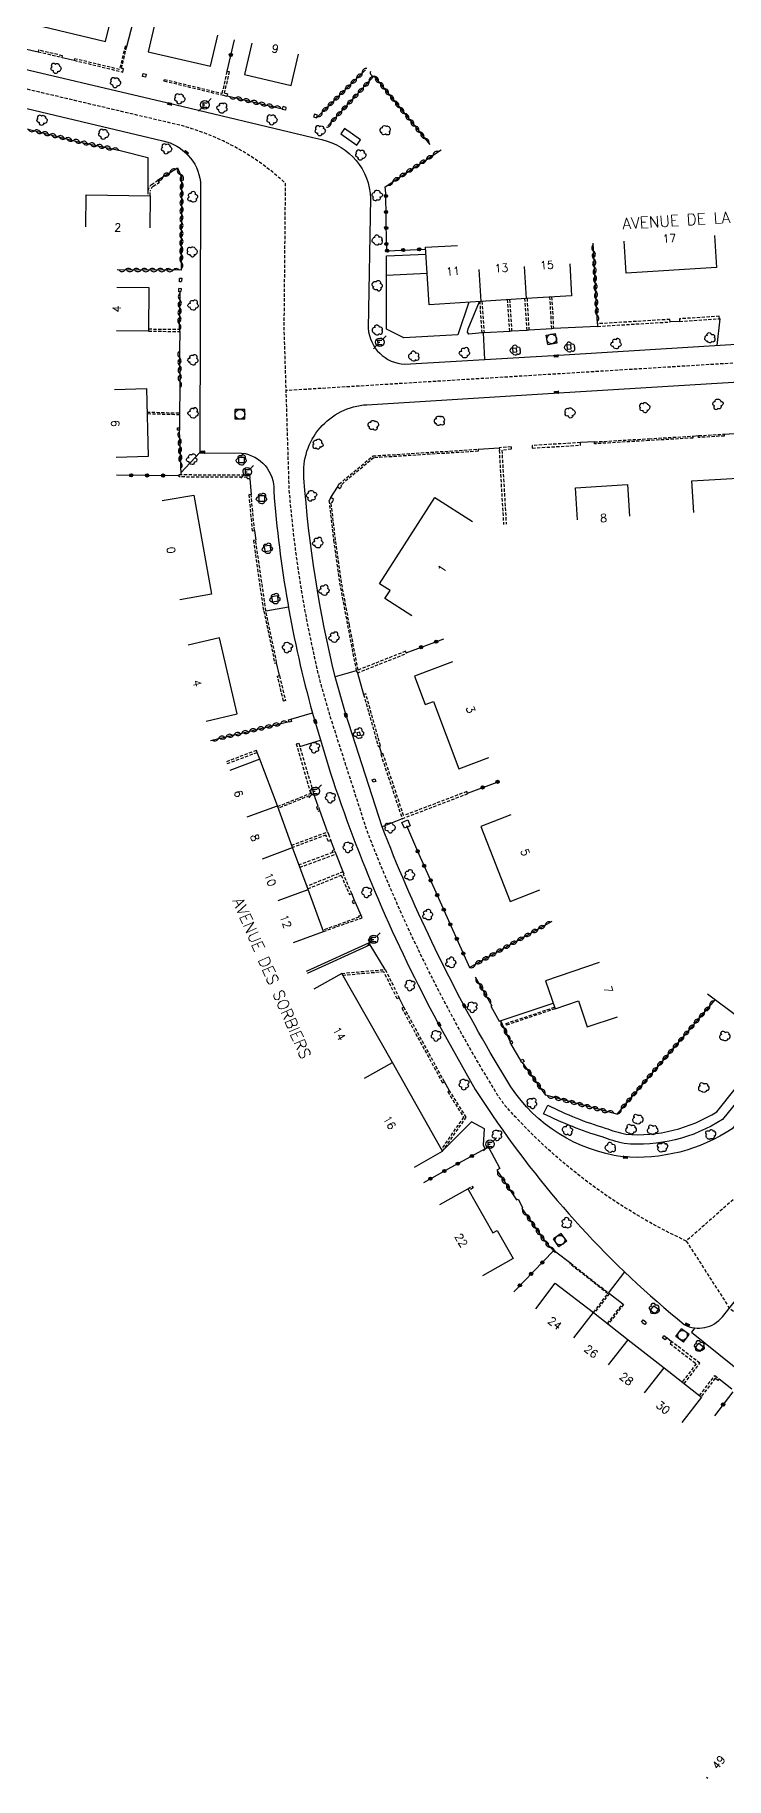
# Model space of a CAD drawing. Header units: millimetres. Extents: x 107999 to 109001, y 146999 to 148001.
# Drawn here: x 108687.5 to 108795.6, y 147000 to 147272.3 of the extents above; entities that cross this region are included whole.
import ezdxf
from ezdxf.enums import TextEntityAlignment as Align

# ---------------------------------------------------------------- set-up
doc = ezdxf.new("R2010")
doc.units = ezdxf.units.MM
doc.linetypes.add('DASHED', pattern=[0.75, 0.5, -0.25])
doc.layers.get('0').update_dxf_attribs({"linetype": 'CONTINUOUS'})
for name, color, linetype in [('W0001', 6, 'DASHED'), ('W0008', 7, 'CONTINUOUS'), ('W0100', 7, 'CONTINUOUS'), ('W0112', 1, 'DASHED'), ('W0300', 7, 'CONTINUOUS'), ('W0310', 3, 'CONTINUOUS'), ('W0322', 7, 'CONTINUOUS'), ('W0334', 7, 'CONTINUOUS'), ('W0400', 7, 'CONTINUOUS'), ('W0420', 7, 'CONTINUOUS'), ('W0471', 7, 'CONTINUOUS'), ('W0989', 7, 'CONTINUOUS'), ('W0991', 7, 'CONTINUOUS'), ('W1102', 7, 'CONTINUOUS')]:
    doc.layers.add(name, color=color, linetype=linetype)
doc.styles.get("Standard").update_dxf_attribs({"font": 'romans.shx', "width": 0.85})

# ---------------------------------------------------------------- blocks, each defined once
blk = doc.blocks.new('t322o')
at = {"color": 0, "linetype": 'Continuous'}
for radius in [0.25, 0.15]:
    blk.add_circle((0, 0), radius, dxfattribs=at)
blk = doc.blocks.new('T300')
for p, q in [((-0.8, 0.51), (-0.86, 0.34)), ((-0.86, 0.34), (-0.86, 0.17)), ((-0.86, 0.17), (-0.74, 0.06)), ((-0.69, 0.63), (-0.8, 0.51)), ((-0.8, -0.06), (-0.74, 0.06)), ((-0.74, 0.06), (-0.69, 0.11)), ((-0.57, 0.69), (-0.69, 0.63)), ((-0.46, 0.69), (-0.57, 0.69)), ((-0.29, 0.63), (-0.46, 0.69)), ((-0.29, 0.63), (-0.17, 0.74)), ((-0.23, 0.57), (-0.29, 0.63)), ((-0.17, 0.74), (-0.06, 0.8)), ((-0.06, 0.8), (0.06, 0.8)), ((0.06, 0.8), (0.23, 0.74)), ((0.23, 0.74), (0.34, 0.63)), ((0.34, 0.63), (0.4, 0.51)), ((0.46, 0.46), (0.34, 0.46)), ((0.4, 0.51), (0.4, 0.46)), ((0.57, 0.4), (0.46, 0.46)), ((0.57, 0.4), (0.69, 0.29)), ((0.69, 0.29), (0.74, 0.17)), ((0.74, 0.06), (0.69, -0.17)), ((0.74, 0.17), (0.74, 0.06)), ((-0.8, -0.17), (-0.8, -0.06)), ((-0.8, -0.23), (-0.8, -0.17)), ((-0.74, -0.34), (-0.8, -0.23)), ((-0.69, -0.4), (-0.74, -0.34)), ((-0.51, -0.46), (-0.69, -0.4)), ((-0.4, -0.46), (-0.51, -0.46)), ((-0.4, -0.46), (-0.34, -0.46)), ((-0.34, -0.46), (-0.34, -0.4)), ((-0.34, -0.51), (-0.34, -0.46)), ((-0.29, -0.63), (-0.34, -0.51)), ((-0.17, -0.74), (-0.29, -0.63)), ((-0.06, -0.8), (-0.17, -0.74)), ((0.06, -0.8), (-0.06, -0.8)), ((0.17, -0.74), (0.06, -0.8)), ((0.23, -0.69), (0.17, -0.74)), ((0.29, -0.46), (0.23, -0.46)), ((0.29, -0.63), (0.23, -0.69)), ((0.46, -0.4), (0.29, -0.46)), ((0.34, -0.51), (0.29, -0.63)), ((0.34, -0.51), (0.34, -0.46)), ((0.57, -0.34), (0.46, -0.4)), ((0.63, -0.29), (0.57, -0.34)), ((0.69, -0.17), (0.63, -0.29))]:
    blk.add_line(p, q)
blk = doc.blocks.new('t310o')
at = {"color": 0, "linetype": 'Continuous'}
for centre, start, end in [((-0.5, 0.38), 216.8699, 323.1304), ((0.5, -0.37), 36.8699, 143.1303)]:
    blk.add_arc(centre, 0.625, start, end, dxfattribs=at)
blk = doc.blocks.new('T471')
for p, q in [((-0.333334, 0.333334), (-0.333334, -0.333334)), ((-0.333334, 0.333334), (0.333334, 0.333334)), ((-0.333334, 0), (0, 0)), ((0.500001, 0.500001), (1.000002, 1.000002)), ((-0.500001, -0.500001), (-1.000002, -1.000002)), ((-0.333334, -0.333334), (0.333334, -0.333334))]:
    blk.add_line(p, q)
blk.add_ellipse((0, 0), major_axis=(0.471405, 0.471405), ratio=1, start_param=5.4977871438, end_param=11.780972451)
blk = doc.blocks.new('T400')
for p, q in [((-0.15, 0.3), (0.15, 0.3)), ((-0.15, -0.25), (-0.15, 0.3)), ((-0.15, 0.15), (0.15, 0.15)), ((-0.15, 0), (0.15, 0)), ((0.15, 0.3), (0.15, -0.25)), ((-0.15, -0.15), (0.15, -0.15)), ((-0.15, -0.25), (-0.15, -0.3)), ((-0.15, -0.3), (0.15, -0.3)), ((0.15, -0.3), (0.15, -0.25))]:
    blk.add_line(p, q)
blk = doc.blocks.new('T420')
for p, q in [((0.75, 0.75), (-0.75, 0.75)), ((-0.75, 0.75), (-0.75, -0.75)), ((0.75, 0.75), (0.75, -0.75)), ((0.75, -0.75), (-0.75, -0.75))]:
    blk.add_line(p, q)
blk.add_ellipse((0, 0), major_axis=(-0.53, 0.53), ratio=1, start_param=3.926991, end_param=10.210176)
blk = doc.blocks.new('t112o')
at = {"color": 0, "linetype": 'Continuous'}
for p, q in [((-0.5, 0.5), (0.5, 0.5)), ((-0.5, -0.5), (-0.5, 0.5)), ((0.5, 0.5), (0.5, -0.5)), ((0.5, -0.5), (-0.5, -0.5))]:
    blk.add_line(p, q, dxfattribs=at)

msp = doc.modelspace()

# ---------------------------------------------------------------- linework, layer by layer
at = {"layer": 'W0001', "flags": 128}
for points in [[(108938.27, 147292.36), (108912.09, 147258.96), (108878.58, 147216.27), (108868.92, 147222.31, 0.106696), (108853.99, 147224.55), (108726.83, 147216.75)], [(108878.58, 147216.27), (108878.3, 147207.57, -0.085265), (108871.99, 147192.42), (108854.77, 147170.69), (108822.53, 147130.02), (108816.58, 147122.6), (108815.01, 147120.62), (108819.85, 147116.71), (108803.22, 147096.13), (108789.37, 147083.9, -0.104201), (108761.08, 147105.03, -0.018873), (108759.88, 147106.71), (108756.64, 147112.11, -0.039014), (108739.52, 147147.82), (108733.78, 147165.66), (108732.13, 147171.41, -0.039677), (108727.31, 147201.29), (108726.52, 147226.54), (108726.73, 147249.12, 0.137988), (108708.25, 147258.66), (108638.56, 147275.08)]]:
    msp.add_lwpolyline(points, format="xyb", dxfattribs=at)
msp.add_lwpolyline([(108789.37, 147083.9), (108796.09, 147073.44), (108817.65, 147056.69), (108840.99, 147037.94)], dxfattribs=at)
at = {"layer": 'W0008'}
for points in [[(108656.97, 147338.36), (108649.76, 147307.5), (108644.21, 147283.84, 0.399256), (108649.51, 147275.57), (108672.22, 147270.19), (108680.43, 147268.27), (108708.34, 147261.69), (108731.01, 147256.31), (108732.42, 147255.95, -0.343851), (108740, 147246.79), (108739.66, 147226.5, 0.384596), (108745.39, 147220.87), (108769.42, 147222.28), (108817.3, 147225.26), (108861.96, 147228.07, 0.110313), (108887.33, 147236.62, 0.090712), (108896.26, 147243.54), (108907.69, 147258.06), (108936.14, 147294.24), (108936.14, 147294.24)], [(108677.92, 147262.8), (108707.57, 147255.77, -0.319761), (108713.43, 147249.34), (108713.32, 147207.02), (108719.85, 147207, -0.394502), (108724.89, 147201.09, 0.049114), (108730.94, 147166.37), (108733.71, 147157.14, 0.044571), (108750.55, 147117.99), (108756.37, 147107.59), (108759.08, 147103.49, 0.072589), (108789.05, 147070.85, 0.362419), (108795.01, 147072.08), (108812.16, 147093.63)]]:
    msp.add_lwpolyline(points, format="xyb", dxfattribs=at)
msp.add_lwpolyline([(108736.11, 147166.37), (108734.48, 147172.04, -0.0418), (108729.61, 147203.13, -0.421477), (108739.44, 147214.55), (108769.42, 147216.38), (108819.75, 147219.46), (108854.18, 147221.55, -0.454957), (108872.94, 147202.27, -0.125053), (108870.09, 147193.93), (108852.87, 147172.2), (108820.63, 147131.53), (108796.54, 147101.45, -0.169749), (108779.41, 147097.07, -0.217091), (108761.94, 147108), (108758.73, 147113.34, -0.038924), (108741.81, 147148.63)], format="xyb", close=True, dxfattribs=at)
at = {"layer": 'W0100'}
for points in [[(108689.93, 147278.48), (108688.77, 147273.61), (108698.61, 147271.27), (108699.77, 147276.14)], [(108706.4, 147274.54), (108705.27, 147269.66), (108714.99, 147267.41), (108716.12, 147272.29)], [(108721.47, 147271.01), (108720.33, 147266.14), (108727.63, 147264.43), (108728.76, 147269.3)], [(108695.49, 147242.31), (108695.55, 147247.31), (108705.57, 147247.19), (108705.51, 147242.19)], [(108771.16, 147236.56), (108771.45, 147231.57), (108764.32, 147231.14), (108757.26, 147230.69), (108749.16, 147230.14), (108748.63, 147239.14), (108753.62, 147239.44)], [(108793.76, 147240.97), (108794.07, 147235.98), (108779.99, 147235.11), (108779.68, 147240.1)], [(108700.37, 147232.91), (108705.37, 147232.88), (108705.32, 147226.04), (108700.32, 147226.07)], [(108699.98, 147216.94), (108704.97, 147217.06), (108705.24, 147206.44), (108700.24, 147206.32)], [(108790.52, 147197.69), (108790.23, 147202.68), (108803.8, 147203.46), (108804.09, 147198.47)], [(108772.37, 147196.58), (108772.04, 147201.57), (108780.17, 147202.1), (108780.49, 147197.11)], [(108707.45, 147199.56), (108712.37, 147200.43), (108715.13, 147184.96), (108710.21, 147184.08)], [(108746.48, 147181.55), (108742.27, 147184.25), (108743.08, 147185.52), (108741.4, 147186.59), (108750.04, 147200.07), (108755.93, 147196.29)], [(108714.31, 147165.09), (108719.18, 147166.24), (108716.39, 147178.13), (108711.52, 147176.98)], [(108752.83, 147174.39), (108746.88, 147172.14), (108748.56, 147167.69), (108749.84, 147168.17), (108753.81, 147157.69), (108758.49, 147159.46)], [(108727.95, 147130.54), (108732.65, 147132.25), (108730.25, 147138.83), (108727.8, 147145.38), (108725.45, 147151.88), (108722.69, 147159.19), (108718.02, 147157.42)], [(108761.92, 147150.46), (108757.26, 147148.65), (108761.82, 147136.96), (108766.47, 147138.78)], [(108775.75, 147127.41), (108767.36, 147124.56), (108768.85, 147120.18), (108772.5, 147121.42), (108773.89, 147117.34), (108778.62, 147118.95)], [(108746.91, 147095.46), (108751.26, 147097.92), (108743.44, 147111.8), (108735.52, 147125.72), (108731.17, 147123.24)], [(108750.87, 147089.61), (108755.22, 147092.08), (108759.13, 147085.19), (108759.8, 147085.57), (108762.3, 147081.16), (108757.51, 147078.44)], [(108765.84, 147073.33), (108768.88, 147077.3), (108774.84, 147072.74), (108780.3, 147068.48), (108785.89, 147064.12), (108791.75, 147059.52), (108788.66, 147055.58)]]:
    msp.add_lwpolyline(points, dxfattribs=at)
at = {"layer": 'W0112'}
for points in [[(108691.85, 147269.06), (108688.12, 147269.93), (108688.07, 147269.68), (108691.79, 147268.81)], [(108704.83, 147265.72), (108704.36, 147265.84), (108704.47, 147266.31), (108704.94, 147266.2)], [(108726.22, 147260.71), (108726.75, 147260.58), (108726.85, 147260.99), (108726.32, 147261.12)], [(108731.72, 147259.77), (108731.25, 147259.94), (108731.11, 147259.54), (108731.58, 147259.38)], [(108710.5, 147234.33), (108710.48, 147233.75), (108710.13, 147233.76), (108710.15, 147234.34)], [(108710.41, 147232.72), (108710.38, 147232.17), (108710.04, 147232.18), (108710.06, 147232.73)], [(108775.51, 147226.79), (108786.82, 147227.48), (108786.8, 147227.87), (108775.48, 147227.19)], [(108794.52, 147228.37), (108788.29, 147227.96), (108788.32, 147227.56), (108794.55, 147227.97)], [(108709.85, 147210.58), (108709.85, 147210.93), (108710.14, 147210.93), (108710.14, 147210.58)], [(108775, 147208.73), (108783.53, 147209.24), (108790.39, 147209.63), (108790.4, 147209.34), (108783.55, 147208.95), (108775.01, 147208.44)], [(108791.29, 147209.72), (108795.28, 147209.94), (108795.3, 147209.65), (108791.3, 147209.43)], [(108756.85, 147207.28), (108740.52, 147206.25), (108735.36, 147201.98), (108735.5, 147201.89), (108735.26, 147201.42), (108734.84, 147201.68), (108735.08, 147202.15), (108740.4, 147206.55), (108756.83, 147207.59)], [(108772.82, 147208.62), (108765.28, 147208.18), (108765.3, 147207.78), (108772.84, 147208.22)], [(108710.09, 147203.63), (108721.08, 147203.57), (108721.13, 147202.98), (108720.77, 147202.95), (108720.74, 147203.2), (108710.09, 147203.26)], [(108720.99, 147200.48), (108721.51, 147194.87), (108721.88, 147194.9), (108721.35, 147200.51)], [(108725.79, 147172.22), (108726.71, 147168.33), (108726.41, 147168.25), (108725.48, 147172.14)], [(108738.92, 147169.29), (108741.22, 147161.18), (108741.57, 147161.28), (108739.27, 147169.39)], [(108727.56, 147165.45), (108727.68, 147165.04), (108727.32, 147164.93), (108727.19, 147165.34)], [(108755.05, 147154.12), (108745.18, 147150.35), (108741.96, 147160.06), (108741.61, 147159.95), (108744.96, 147149.88), (108755.18, 147153.78)], [(108732.08, 147151.15), (108731.83, 147151.83), (108731.56, 147151.72), (108731.81, 147151.05)], [(108737.14, 147136.97), (108737.28, 147136.61), (108737.64, 147136.76), (108737.49, 147137.11)], [(108740.17, 147130.78), (108740.02, 147131.17), (108739.64, 147131.02), (108739.79, 147130.64)], [(108744.91, 147120.26), (108751.26, 147108.63), (108751.56, 147108.79), (108745.22, 147120.43)], [(108761.79, 147115.02), (108761.96, 147114.67), (108762.27, 147114.83), (108762.1, 147115.18)], [(108763.68, 147111.76), (108763.47, 147112.12), (108763.83, 147112.33), (108764.04, 147111.97)], [(108768.69, 147082.48), (108768.97, 147082.22), (108768.87, 147082.11), (108768.59, 147082.36)], [(108782.63, 147071.58), (108783.15, 147071.18), (108782.88, 147070.84), (108782.37, 147071.24)], [(108785.88, 147069.12), (108786.31, 147068.82), (108786.06, 147068.47), (108785.63, 147068.77)]]:
    msp.add_lwpolyline(points, close=True, dxfattribs=at)
for points in [[(108701.17, 147267.07), (108701.09, 147267.09), (108701.91, 147270.52), (108701.66, 147270.58), (108700.78, 147266.91), (108693.75, 147268.6), (108693.69, 147268.35), (108701.3, 147266.52), (108701.42, 147267.01), (108701.17, 147267.07)], [(108717.05, 147262.83), (108707.73, 147265.09), (108707.8, 147265.37), (108716.84, 147263.18), (108717.64, 147266.66), (108717.93, 147266.59), (108717.15, 147263.24), (108717.65, 147263.12), (108717.56, 147262.71), (108717.05, 147262.83)], [(108757.43, 147230.7), (108757.75, 147225.78), (108757.46, 147225.75), (108757.13, 147230.68)], [(108761.75, 147230.98), (108762.07, 147226.01), (108761.76, 147225.99), (108761.44, 147230.96)], [(108764.47, 147231.15), (108764.76, 147226.19), (108764.47, 147226.16), (108764.15, 147231.13)], [(108768.32, 147231.38), (108768.61, 147226.45), (108768.34, 147226.42), (108768.05, 147231.37)], [(108705.32, 147226.38), (108710.2, 147226.33)], [(108705.32, 147226.04), (108710.2, 147225.98)], [(108705.06, 147213.4), (108710.17, 147213.25), (108710.17, 147212.96), (108705.07, 147213.11)], [(108761.99, 147207.98), (108760.14, 147207.82), (108760.17, 147207.42), (108760.12, 147207.42), (108760.8, 147195.83)], [(108761.99, 147207.98), (108762.02, 147207.58), (108760.54, 147207.45), (108761.22, 147195.86)], [(108737.78, 147172.99), (108737.95, 147172.66), (108745.63, 147175.68), (108745.49, 147176.03), (108738.07, 147173.1), (108736.72, 147180.14), (108735.48, 147186.73), (108734.54, 147193.4), (108733.85, 147199.36), (108733.99, 147199.27), (108734.27, 147199.74), (108733.8, 147200.03), (108733.52, 147199.56), (108734.24, 147193.36), (108735.18, 147186.68), (108736.42, 147180.08), (108737.78, 147172.98)], [(108723.66, 147182.34), (108722.06, 147193.4), (108721.7, 147193.35), (108723.29, 147182.29), (108723.36, 147182.3), (108725.03, 147174.18), (108725.34, 147174.24), (108723.66, 147182.34)], [(108717.62, 147158.48), (108722.27, 147160.24), (108722.17, 147160.54), (108717.51, 147158.78)], [(108725.49, 147151.78), (108730.67, 147153.85), (108728.45, 147161.55), (108728.81, 147161.65), (108731.14, 147153.72), (108725.59, 147151.5)], [(108727.67, 147145.75), (108733.29, 147147.82), (108733.43, 147147.45), (108733.81, 147146.48), (108733.43, 147146.33), (108733.05, 147147.31), (108727.81, 147145.36)], [(108728.96, 147142.28), (108734.63, 147144.36), (108734.38, 147144.99), (108734.01, 147144.84), (108734.1, 147144.6), (108728.82, 147142.66)], [(108730.21, 147138.94), (108735.42, 147141.03), (108736.73, 147138.01), (108737.08, 147138.17), (108735.78, 147141.17), (108735.89, 147141.21), (108735.74, 147141.59), (108730.07, 147139.32)], [(108732.65, 147132.25), (108738.28, 147134.28), (108738.29, 147134.24), (108738.68, 147134.38), (108738.53, 147134.78), (108738.14, 147134.64), (108738.2, 147134.49), (108732.57, 147132.46)], [(108735.52, 147125.72), (108742.32, 147126.32), (108744.49, 147121.87), (108744.18, 147121.72), (108742.11, 147125.95), (108735.71, 147125.38)], [(108768.85, 147120.18), (108761.27, 147117.64), (108761.19, 147117.88), (108768.77, 147120.42)], [(108751.26, 147097.92), (108754.97, 147103.25), (108752.37, 147107.39), (108752.08, 147107.21), (108754.55, 147103.26), (108751.07, 147098.25)], [(108755.22, 147092.08), (108755.9, 147092.46), (108756.05, 147092.21), (108755.36, 147091.82)], [(108774.86, 147072.76), (108777.12, 147075.66), (108771.21, 147080.32), (108771.3, 147080.44), (108777.33, 147075.68), (108774.98, 147072.67)], [(108777.04, 147071.02), (108779.44, 147074.09), (108779.56, 147073.99), (108777.16, 147070.92)], [(108789.05, 147061.63), (108791.48, 147064.81), (108787.08, 147068.2), (108786.84, 147067.88), (108790.92, 147064.73), (108788.73, 147061.88)], [(108791.43, 147059.76), (108793.84, 147062.9), (108794.48, 147062.38), (108794.29, 147062.14), (108793.89, 147062.47), (108791.68, 147059.57)]]:
    msp.add_lwpolyline(points, dxfattribs=at)
msp.add_lwpolyline([(108705.57, 147247.19), (108705.58, 147247.93, -0.216601), (108706.05, 147248.66), (108707.01, 147249.29), (108706.81, 147249.59), (108705.86, 147248.96, 0.221028), (108705.22, 147247.96), (108705.21, 147247.19)], format="xyb", dxfattribs=at)
at = {"layer": 'W0310'}
for points in [[(108731.58, 147259.38), (108739.24, 147266.86)], [(108749.31, 147255.17), (108740.56, 147265.9), (108733.33, 147258.1)], [(108717.58, 147262.78), (108726.24, 147260.78)], [(108742.41, 147247.59), (108742.28, 147248.59), (108751.04, 147254.37)], [(108706.72, 147249.62), (108709.82, 147251.53), (108710.49, 147250.09), (108710.42, 147235.56), (108700.4, 147235.6)], [(108775.49, 147227.19), (108774.82, 147239.79)], [(108710.23, 147232.18), (108710.11, 147226.33)], [(108710.13, 147223.11), (108710.21, 147216.91)], [(108710.12, 147210.58), (108710.36, 147203.63)], [(108715.02, 147162.11), (108720.95, 147163.5), (108727.28, 147165.07)], [(108755.5, 147126.64), (108768.4, 147133.85)], [(108756.38, 147125.19), (108758.99, 147120.66)], [(108793.84, 147121.6), (108778.51, 147103.74), (108767.39, 147106.67), (108763.76, 147111.81)], [(108760.34, 147118.35), (108761.82, 147115.04)], [(108759.73, 147094.95), (108762.84, 147090.33)], [(108763.66, 147089.01), (108767.25, 147083.88), (108768.59, 147082.36), (108762.39, 147075.97)]]:
    msp.add_lwpolyline(points, dxfattribs=at)
at = {"layer": 'W0322'}
for points in [[(108701.91, 147270.52), (108703.15, 147275.32)], [(108717.59, 147266.67), (108718.73, 147271.54)], [(108742.49, 147239.66), (108742.41, 147247.59)], [(108742.6, 147238.6), (108748.64, 147238.87)], [(108710.09, 147203.46), (108700.31, 147203.53)], [(108745.59, 147175.78), (108751.47, 147177.98)], [(108745.59, 147175.78), (108751.47, 147177.98)], [(108755.15, 147153.87), (108759.94, 147155.66)], [(108747.37, 147144.79), (108755.5, 147126.64)], [(108758.04, 147098.38), (108752.55, 147095.39), (108748.3, 147092.99)], [(108796.63, 147060.35), (108793.77, 147056.58)]]:
    msp.add_lwpolyline(points, dxfattribs=at)
at = {"layer": 'W0334'}
msp.add_line((108710.2, 147225.98), (108710.2, 147226.33), dxfattribs=at)
for points in [[(108685.09, 147270.34), (108688.07, 147269.68)], [(108691.79, 147268.81), (108693.69, 147268.35)], [(108685.26, 147253.79), (108685.9, 147257.73), (108694.17, 147255.68), (108700.89, 147254.24)], [(108700.89, 147254.24), (108705.2, 147253.18), (108705.22, 147247.96)], [(108742.6, 147238.6), (108742.49, 147239.66)], [(108755.39, 147230.56), (108753.64, 147225.47), (108745.23, 147225.01), (108742.49, 147226.37), (108742.52, 147234.76), (108742.52, 147237.78), (108748.69, 147238.04)], [(108742.52, 147234.76), (108748.86, 147235.12)], [(108757.46, 147225.75), (108755.37, 147225.55), (108755.18, 147225.88), (108755.28, 147226.4), (108757.07, 147230.67)], [(108794.18, 147223.82), (108794.67, 147227.98), (108794.55, 147227.97)], [(108710.2, 147225.98), (108710.13, 147223.11)], [(108757.63, 147225.77), (108757.82, 147221.6)], [(108761.76, 147225.99), (108757.75, 147225.78)], [(108764.47, 147226.16), (108762.07, 147226.01)], [(108768.34, 147226.42), (108764.76, 147226.19)], [(108775.51, 147226.79), (108768.61, 147226.45)], [(108788.32, 147227.56), (108786.82, 147227.48)], [(108710.21, 147216.91), (108710.17, 147213.25)], [(108710.17, 147212.96), (108710.14, 147210.93)], [(108775, 147208.73), (108772.82, 147208.62)], [(108790.39, 147209.63), (108791.29, 147209.72)], [(108795.28, 147209.94), (108797.66, 147210.12)], [(108713.33, 147207.1), (108710.35, 147203.91)], [(108756.83, 147207.59), (108760.14, 147207.82)], [(108721.13, 147202.98), (108721.35, 147200.51)], [(108733.8, 147200.03), (108734.84, 147201.68)], [(108721.88, 147194.9), (108722.06, 147193.4)], [(108723.66, 147182.34), (108727.17, 147182.96)], [(108725.79, 147172.22), (108725.34, 147174.24)], [(108737.78, 147172.98), (108734.48, 147172.04)], [(108737.95, 147172.66), (108738.92, 147169.29)], [(108727.56, 147165.45), (108730.92, 147166.43)], [(108722.69, 147159.19), (108722.27, 147160.24)], [(108728.96, 147161.15), (108732.21, 147162.14)], [(108741.34, 147161.21), (108741.74, 147159.99)], [(108731.83, 147151.83), (108731.14, 147153.72)], [(108733.29, 147147.82), (108732.08, 147151.15)], [(108744.96, 147149.88), (108741.81, 147148.63)], [(108745.61, 147148.8), (108747.37, 147144.79)], [(108734.38, 147144.99), (108733.81, 147146.48)], [(108735.74, 147141.59), (108734.63, 147144.36)], [(108737.49, 147137.11), (108737.08, 147138.17)], [(108738.53, 147134.78), (108737.64, 147136.76)], [(108739.94, 147130.17), (108739.78, 147130.51), (108729.94, 147126.01)], [(108742.32, 147126.32), (108739.95, 147130.17), (108730.1, 147125.67)], [(108745.22, 147120.43), (108744.49, 147121.87)], [(108802.78, 147114.92), (108792.7, 147122.45)], [(108758.99, 147120.66), (108758.84, 147120.58), (108760.1, 147118.27), (108768.55, 147121.05)], [(108761.96, 147114.67), (108763.47, 147112.12)], [(108752.37, 147107.39), (108751.56, 147108.79)], [(108757.95, 147098.33), (108757.66, 147098.87), (108757.85, 147101.45), (108755.79, 147102.5), (108751.39, 147098.1)], [(108758.04, 147098.38), (108758.47, 147098.54), (108760.2, 147095.24), (108759.73, 147094.95)], [(108762.84, 147090.33), (108763.07, 147090.42), (108763.79, 147089.12), (108763.66, 147089.01)], [(108768.97, 147082.22), (108771.3, 147080.44)], [(108777.21, 147075.78), (108779.74, 147079.08)], [(108777.33, 147075.68), (108777.36, 147075.72), (108779.44, 147074.09)], [(108790.68, 147070.33), (108790.2, 147069.68), (108798.74, 147062.77), (108802.19, 147067.06), (108805.52, 147064.52), (108815.51, 147057.41), (108816.86, 147056.33), (108817.16, 147056.09), (108833.03, 147043.22)], [(108786.31, 147068.82), (108787.08, 147068.2)], [(108794.48, 147062.38), (108796.5, 147060.82)]]:
    msp.add_lwpolyline(points, dxfattribs=at)
for points in [[(108735.36, 147256.87), (108737.89, 147255.08), (108738.47, 147255.9), (108735.94, 147257.69)], [(108762.26, 147222.74), (108762.86, 147222.79), (108762.81, 147223.39), (108762.21, 147223.34)], [(108770.75, 147223.24), (108771.35, 147223.29), (108771.3, 147223.89), (108770.7, 147223.84)], [(108719.42, 147205.46), (108719.41, 147206.37), (108720.27, 147206.37), (108720.28, 147205.46)], [(108722.59, 147199.44), (108722.58, 147200.35), (108723.44, 147200.35), (108723.45, 147199.44)], [(108723.57, 147191.58), (108723.41, 147192.48), (108724.25, 147192.62), (108724.41, 147191.73)], [(108724.75, 147183.72), (108724.59, 147184.61), (108725.43, 147184.76), (108725.6, 147183.86)], [(108737.88, 147163.31), (108737.98, 147162.85), (108738.44, 147162.95), (108738.34, 147163.41)], [(108740.42, 147155.56), (108740.28, 147155.96), (108740.68, 147156.1), (108740.82, 147155.7)], [(108784.45, 147072.51), (108783.72, 147073.06), (108784.27, 147073.79), (108785, 147073.24)], [(108791.5, 147066.66), (108790.77, 147067.21), (108791.32, 147067.94), (108792.05, 147067.39)]]:
    msp.add_lwpolyline(points, close=True, dxfattribs=at)
msp.add_lwpolyline([(108767.73, 147105.11, 0.043697), (108776.68, 147101.55, 0.033597), (108779.93, 147100.58, 0.161492), (108794.14, 147104.11), (108802.52, 147114.58), (108803.71, 147113.63), (108795.03, 147102.88, -0.165973), (108779.64, 147099.12, -0.034531), (108776.21, 147100.16, -0.043464), (108767.07, 147103.79)], format="xyb", close=True, dxfattribs=at)
at = {"layer": 'W1102'}
for p, q in [((108764.02, 147236.14), (108764.32, 147231.14)), ((108756.94, 147235.68), (108757.26, 147230.69)), ((108720.75, 147150.18), (108725.45, 147151.88)), ((108723.12, 147143.63), (108727.8, 147145.38)), ((108725.56, 147137.12), (108730.25, 147138.83)), ((108739.08, 147109.34), (108743.44, 147111.8)), ((108771.8, 147068.77), (108774.84, 147072.74)), ((108777.22, 147064.54), (108780.3, 147068.48)), ((108782.82, 147060.17), (108785.89, 147064.12)), ((108792.54, 147000.15), (108792.72, 147000))]:
    msp.add_line(p, q, dxfattribs=at)

# ---------------------------------------------------------------- block references
at = {"layer": 'W0112', "rotation": 113.0848072740901}
msp.add_blockref('t112o', (108745.56, 147149.04), dxfattribs=at)
at = {"layer": 'W0300'}
for p, rotation in [((108690.89, 147267.07), 347.490346716382), ((108700.19, 147264.83), 346.630344897811), ((108710.23, 147262.3), 346.7204845407639), ((108716.78, 147260.84), 258.400569284419), ((108688.71, 147258.97), 346.658761250185), ((108698.34, 147256.77), 346.658761250185), ((108724.65, 147259.03), 349.670478348048), ((108732.19, 147257.32), 346.650859233309), ((108742.41, 147257.41), 33.4063119353388), ((108708.18, 147254.49), 346.658761250185), ((108738.53, 147253.53), 345.716896202242), ((108712.21, 147246.89), 294.9204864733541), ((108741.07, 147247.31), 90.5675666674156), ((108712.19, 147238.42), 359.770919916525), ((108741.01, 147240.27), 182.585618233882), ((108741.02, 147233.23), 153.61801249115), ((108712.27, 147230.04), 268.771250347938), ((108741.03, 147226.23), 183.108809023703), ((108793, 147225.01), 187.136867778329), ((108712.23, 147221.49), 268.6069063841169), ((108746.72, 147222.15), 183.108809023703), ((108754.69, 147222.59), 272.614860764037), ((108762.59, 147223.08), 184.806186882648), ((108771.08, 147223.57), 184.806186882648), ((108778.36, 147224), 273.052661003589), ((108771.24, 147213.27), 3.486204770441131), ((108782.93, 147214.09), 3.339343828592921), ((108794.32, 147214.7), 93.8231158721053), ((108712.28, 147213.18), 269.273388277917), ((108740.54, 147211.32), 22.8998207671702), ((108750.9, 147212.05), 39.6142134913701), ((108731.83, 147208.44), 68.60846100204722), ((108712.05, 147205.97), 270.579807697814), ((108719.79, 147205.83), 270.579807697814), ((108722.96, 147199.81), 270.579807697814), ((108730.8, 147200.42), 100.295394733145), ((108723.87, 147192.01), 280.2295065507455), ((108731.75, 147192.92), 277.169204406587), ((108725.06, 147184.15), 280.3935440500742), ((108732.74, 147185.49), 277.169204406587), ((108734.29, 147178.14), 277.169204406587), ((108727.04, 147176.73), 106.734256425768), ((108738.13, 147163.14), 282.617196513561), ((108731.28, 147161.1), 110.85521558587), ((108733.75, 147153.29), 115.959298340388), ((108736.51, 147145.53), 115.959298340388), ((108746.1, 147140.98), 291.310895314672), ((108739.43, 147138.5), 115.959298340388), ((108748.94, 147134.77), 291.310895314672), ((108752.55, 147127.3), 291.310895314672), ((108746.19, 147123.95), 116.800115982585), ((108755.92, 147120.56), 120.999391172902), ((108750.28, 147116.09), 119.238770873082), ((108795.3, 147115.92), 204.098960796232), ((108754.63, 147108.48), 119.238770873082), ((108792, 147107.89), 204.098960796232), ((108765.2, 147105.54), 137.463355984562), ((108781.7, 147102.94), 204.098960796232), ((108759.78, 147100.55), 125.185696257321), ((108770.75, 147101.27), 161.96004746457), ((108780.64, 147101.38), 204.098960796232), ((108784.02, 147101.28), 204.098960796232), ((108793.08, 147100.52), 231.080544584363), ((108777.44, 147098.54), 184.830810466102), ((108785.56, 147098.53), 231.306271460804), ((108770.68, 147086.62), 304.945953355491), ((108784.41, 147073.25), 322.827537450379), ((108791.46, 147067.4), 322.827537450379)]:
    msp.add_blockref('T300', p, dxfattribs=dict(at, rotation=rotation))
msp.add_blockref('T300', (108743.1, 147148.44), dxfattribs=at)
at = {"layer": 'W0310'}
for p, rotation in [((108737.84, 147265.49), 44.34968685084065), ((108738.73, 147266.37), 44.34968685084065), ((108739.77, 147265.05), 227.1650630609402), ((108740.62, 147265.83), 129.1754818870169), ((108735.16, 147262.87), 44.34968685084065), ((108736.05, 147263.74), 44.34968685084065), ((108736.95, 147264.62), 44.34968685084065), ((108737.23, 147262.3), 227.1650630609402), ((108738.08, 147263.22), 227.1650630609402), ((108738.92, 147264.13), 227.1650630609402), ((108741.41, 147264.86), 129.1754818870169), ((108742.2, 147263.9), 129.1754818870169), ((108742.99, 147262.93), 129.1754818870169), ((108718.93, 147262.47), 347.0104355719249), ((108720.15, 147262.19), 347.0104355719249), ((108721.37, 147261.91), 347.0104355719249), ((108722.58, 147261.63), 347.0104355719249), ((108723.8, 147261.34), 347.0104355719249), ((108725.02, 147261.06), 347.0104355719249), ((108732.48, 147260.25), 44.34968685084065), ((108733.37, 147261.12), 44.34968685084065), ((108734.27, 147262), 44.34968685084065), ((108734.68, 147259.55), 227.1650630609402), ((108735.53, 147260.47), 227.1650630609402), ((108736.38, 147261.38), 227.1650630609402), ((108743.78, 147261.96), 129.1754818870169), ((108744.57, 147260.99), 129.1754818870169), ((108745.36, 147260.02), 129.1754818870169), ((108687.49, 147257.33), 346.0921413558896), ((108733.83, 147258.63), 227.1650630609402), ((108746.15, 147259.05), 129.1754818870169), ((108746.94, 147258.08), 129.1754818870169), ((108747.73, 147257.11), 129.1754818870169), ((108688.7, 147257.03), 346.0921413558896), ((108689.92, 147256.73), 346.0921413558896), ((108691.13, 147256.43), 346.0921413558896), ((108692.34, 147256.13), 346.0921413558896), ((108693.56, 147255.83), 346.0921413558896), ((108694.78, 147255.55), 347.9421130889143), ((108696, 147255.29), 347.9421130889143), ((108697.22, 147255.03), 347.9421130889143), ((108698.44, 147254.77), 347.9421130889143), ((108748.52, 147256.14), 129.1754818870169), ((108699.67, 147254.5), 347.9421130889143), ((108747.7, 147252.16), 33.40631193533878), ((108748.74, 147252.85), 33.40631193533878), ((108749.78, 147253.54), 33.40631193533878), ((108707.6, 147250.16), 31.72425979268941), ((108708.66, 147250.82), 31.72425979268941), ((108710.3, 147250.5), 294.9204864728799), ((108710.49, 147249.29), 269.7325264310142), ((108743.52, 147249.41), 33.40631193533878), ((108744.57, 147250.1), 33.40631193533878), ((108745.61, 147250.79), 33.40631193533878), ((108746.65, 147251.48), 33.40631193533878), ((108710.47, 147246.79), 269.7325264310142), ((108710.48, 147248.04), 269.7325264310142), ((108710.47, 147245.54), 269.7325264310142), ((108710.46, 147244.29), 269.7325264310142), ((108710.45, 147240.54), 269.7325264310142), ((108710.46, 147243.04), 269.7325264310142), ((108710.45, 147241.79), 269.7325264310142), ((108710.44, 147239.29), 269.7325264310142), ((108710.43, 147238.04), 269.7325264310142), ((108774.88, 147238.55), 93.05266100361463), ((108710.43, 147236.79), 269.7325264310142), ((108774.95, 147237.3), 93.05266100361463), ((108775.01, 147236.05), 93.05266100361463), ((108701.65, 147235.6), 179.770919916555), ((108702.9, 147235.59), 179.770919916555), ((108704.15, 147235.59), 179.770919916555), ((108705.4, 147235.58), 179.770919916555), ((108706.65, 147235.58), 179.770919916555), ((108707.9, 147235.57), 179.770919916555), ((108709.15, 147235.57), 179.770919916555), ((108775.08, 147234.8), 93.05266100361463), ((108775.15, 147233.55), 93.05266100361463), ((108775.21, 147232.31), 93.05266100361463), ((108710.18, 147229.68), 268.771250348021), ((108710.2, 147230.93), 268.771250348021), ((108775.28, 147231.06), 93.05266100361463), ((108775.35, 147229.81), 93.05266100361463), ((108710.12, 147227.18), 268.771250348021), ((108710.15, 147228.43), 268.771250348021), ((108775.41, 147228.56), 93.05266100361463), ((108710.14, 147221.91), 270.7955310854531), ((108710.16, 147220.66), 270.7955310854531), ((108710.18, 147219.41), 270.7955310854531), ((108710.2, 147218.16), 270.7955310854531), ((108710.16, 147209.33), 271.9785469322541), ((108710.2, 147208.08), 271.9785469322541), ((108710.25, 147206.83), 271.9785469322541), ((108710.29, 147205.58), 271.9785469322541), ((108725.95, 147164.74), 13.90946305585777), ((108716.23, 147162.39), 13.25329388763298), ((108717.45, 147162.68), 13.25329388763298), ((108718.67, 147162.97), 13.25329388763298), ((108719.88, 147163.25), 13.25329388763298), ((108721.1, 147163.54), 13.90946305585777), ((108722.31, 147163.84), 13.90946305585777), ((108723.53, 147164.14), 13.90946305585777), ((108724.74, 147164.44), 13.90946305585777), ((108765.12, 147132.02), 29.21131345060476), ((108766.21, 147132.63), 29.21131345060476), ((108767.31, 147133.24), 29.21131345060476), ((108760.76, 147129.58), 29.21131345060476), ((108761.85, 147130.19), 29.21131345060476), ((108762.94, 147130.8), 29.21131345060476), ((108764.03, 147131.41), 29.21131345060476), ((108756.4, 147127.14), 29.21131345060476), ((108757.49, 147127.75), 29.21131345060476), ((108758.58, 147128.36), 29.21131345060476), ((108759.67, 147128.97), 29.21131345060476), ((108757.01, 147124.11), 299.8648084972074), ((108757.63, 147123.03), 299.8648084972074), ((108758.25, 147121.94), 299.8648084972074), ((108793.03, 147120.65), 229.3384444455743), ((108791.4, 147118.75), 229.3384444455743), ((108792.21, 147119.7), 229.3384444455743), ((108760.85, 147117.21), 294.1392340520517), ((108761.36, 147116.07), 294.1392340520517), ((108788.96, 147115.91), 229.3384444455743), ((108789.77, 147116.86), 229.3384444455743), ((108790.58, 147117.8), 229.3384444455743), ((108786.51, 147113.06), 229.3384444455743), ((108787.33, 147114.01), 229.3384444455743), ((108788.14, 147114.96), 229.3384444455743), ((108764.53, 147110.73), 125.1856962572937), ((108765.25, 147109.7), 125.1856962572937), ((108784.07, 147110.22), 229.3384444455743), ((108784.88, 147111.17), 229.3384444455743), ((108785.7, 147112.12), 229.3384444455743), ((108765.97, 147108.68), 125.1856962572937), ((108766.69, 147107.66), 125.1856962572937), ((108781.63, 147107.37), 229.3384444455743), ((108782.44, 147108.32), 229.3384444455743), ((108783.25, 147109.27), 229.3384444455743), ((108768.63, 147106.34), 165.2743720198131), ((108769.84, 147106.02), 165.2743720198131), ((108771.05, 147105.7), 165.2743720198131), ((108772.26, 147105.39), 165.2743720198131), ((108773.46, 147105.07), 165.2743720198131), ((108774.67, 147104.75), 165.2743720198131), ((108779.18, 147104.53), 229.3384444455743), ((108780, 147105.48), 229.3384444455743), ((108780.81, 147106.43), 229.3384444455743), ((108775.88, 147104.43), 165.2743720198131), ((108777.09, 147104.12), 165.2743720198131), ((108760.43, 147093.91), 304.0046551772255), ((108761.13, 147092.88), 304.0046551772255), ((108761.83, 147091.84), 304.0046551772255), ((108764.37, 147087.99), 304.945953355491), ((108765.09, 147086.96), 304.945953355491), ((108765.81, 147085.94), 304.945953355491), ((108766.52, 147084.91), 304.945953355491), ((108767.24, 147083.89), 304.945953355491), ((108768.06, 147082.95), 311.5023429145158)]:
    msp.add_blockref('t310o', p, dxfattribs=dict(at, rotation=rotation))
at = {"layer": 'W0322'}
for p, rotation in [((108718.18, 147269.18), 81.9230646521188), ((108742.42, 147247.16), 90.56756666741569), ((108742.44, 147244.66), 90.56756666741569), ((108742.47, 147242.16), 90.56756666741569), ((108742.49, 147239.66), 90.56756666741569), ((108742.6, 147238.6), 2.585618233887296), ((108745.1, 147238.71), 2.585618233887296), ((108747.6, 147238.82), 2.585618233887296), ((108702.59, 147203.52), 179.6031506247679), ((108705.09, 147203.5), 179.6031506247679), ((108707.59, 147203.48), 179.6031506247679), ((108747.93, 147176.66), 20.4840374333272), ((108750.28, 147177.53), 20.4840374333272), ((108757.53, 147154.76), 20.48127576117), ((108759.87, 147155.63), 20.48127576117), ((108747.37, 147144.79), 294.115519211824), ((108748.4, 147142.51), 294.115519211824), ((108749.42, 147140.23), 294.115519211824), ((108750.44, 147137.94), 294.115519211824), ((108751.46, 147135.66), 294.115519211824), ((108752.48, 147133.38), 294.115519211824), ((108753.5, 147131.1), 294.115519211824), ((108754.52, 147128.82), 294.115519211824), ((108755.85, 147097.18), 208.633863040654), ((108751.55, 147094.84), 208.633863040654), ((108753.65, 147095.99), 208.633863040654), ((108749.36, 147093.64), 208.633863040654), ((108766.86, 147080.55), 225.627551802222), ((108765.11, 147078.77), 225.627551802222), ((108763.36, 147076.98), 225.627551802222), ((108795.12, 147058.36), 232.805819763475)]:
    msp.add_blockref('t322o', p, dxfattribs=dict(at, rotation=rotation))
at = {"layer": 'W0400'}
for p, rotation in [((108708.65, 147261.52), 76.72048454076405), ((108711.22, 147253.95), 46.63840800840077), ((108769.04, 147222.16), 93.33934382859293), ((108769.1, 147216.48), 93.48620477044115), ((108713.79, 147207.14), 89.74713825779276), ((108731.39, 147165.06), 196.734256425768), ((108736.15, 147166.04), 12.61719651356102), ((108754.68, 147120.62), 210.999391172902), ((108750.73, 147117.77), 209.238770873082), ((108779.85, 147096.97), 265.0532337513742), ((108789.51, 147070.84), 247.6678012677104)]:
    msp.add_blockref('T400', p, dxfattribs=dict(at, rotation=rotation))
at = {"layer": 'W0420'}
for p, rotation in [((108768.33, 147224.82), 189.772817033816), ((108719.6, 147213.05), 269.858947692816), ((108769.63, 147084.05), 304.945953355491), ((108788.78, 147069.16), 233.192579048304)]:
    msp.add_blockref('T420', p, dxfattribs=dict(at, rotation=rotation))
at = {"layer": 'W0471'}
for p, rotation in [((108714.12, 147261.38), 359.630992133823), ((108741.46, 147224.3), 0.7028891682842736), ((108720.75, 147204.07), 0.3156500885819902), ((108731.35, 147154.16), 0.7974567390394036), ((108740.51, 147131.03), 359.8705644518391), ((108758.69, 147099.02), 0.2403636121148172)]:
    msp.add_blockref('T471', p, dxfattribs=dict(at, rotation=rotation))

# ---------------------------------------------------------------- texts
at = {"layer": 'W0989'}
for s, rotation, p in [('AVENUE DE LA ROSELLE', 3.5088, (108793.46, 147243.68)), ('AVENUE DES SORBIERS', 293.3804, (108724.6, 147124.97))]:
    msp.add_text(s, height=1.75, rotation=rotation, dxfattribs=at).set_placement(p, align=Align.MIDDLE)
at = {"layer": 'W0991'}
for s, rotation, p in [('9', 346.8551, (108725.12, 147270.15)), ('2', 359.2983, (108700.5, 147242.25)), ('17', 3.5436, (108786.72, 147240.53)), ('11', 3.875, (108752.9, 147235.4)), ('13', 3.7085, (108760.47, 147235.91)), ('15', 3.3906, (108767.58, 147236.35)), ('4', 89.6249, (108700.34, 147229.49)), ('6', 271.4123, (108700.11, 147211.63)), ('8', 3.7043, (108776.43, 147196.85)), ('0', 280.115, (108708.83, 147191.82)), ('1', 57.3282, (108751.2, 147188.92)), ('4', 283.2252, (108712.92, 147171.04)), ('3', 290.7474, (108755.66, 147166.93)), ('6', 290.6852, (108719.39, 147153.79)), ('8', 289.8809, (108721.94, 147146.9)), ('5', 291.3109, (108764.19, 147144.62)), ('10', 290.5129, (108724.34, 147140.38)), ('12', 290.0032, (108726.76, 147133.82)), ('7', 288.7317, (108777.19, 147123.18)), ('14', 299.6405, (108735.13, 147116.29)), ('16', 299.4058, (108743, 147102.4)), ('22', 300.7158, (108754.19, 147084.02)), ('24', 322.5657, (108768.81, 147071.05)), ('26', 322.0308, (108774.5, 147066.66)), ('28', 322.0627, (108780.02, 147062.36)), ('30', 321.8629, (108785.74, 147057.88)), ('49', 50.6577, (108794.43, 147002.46))]:
    msp.add_text(s, height=1.25, rotation=rotation, dxfattribs=at).set_placement(p, align=Align.MIDDLE)

doc.saveas('drawing.dxf')
